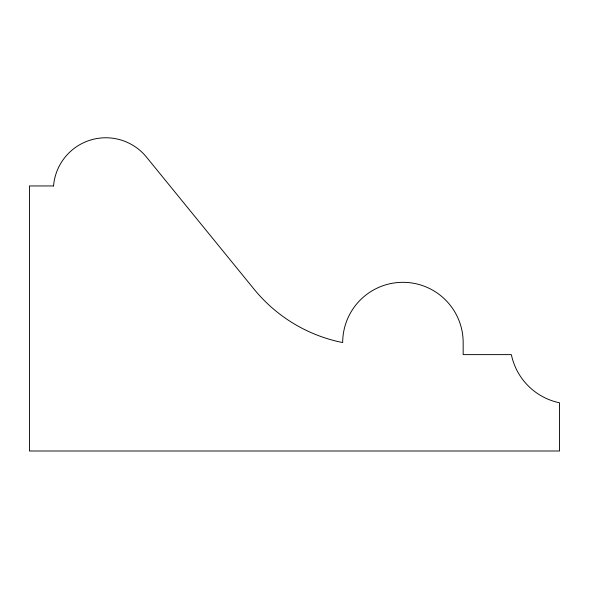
<?xml version="1.0" encoding="UTF-8"?>
<svg xmlns="http://www.w3.org/2000/svg" width="589" height="589" viewBox="0 0 589 589"><rect width="100%" height="100%" fill="white"/><g stroke="black" fill="none" stroke-linecap="round" stroke-linejoin="round"><path stroke-width="0.88" d="M53.547 185.947L29.45 185.947L29.45 450.997L559.55 450.997L559.55 402.802A62.095 62.095 0 0 1 511.362 354.615L463.168 354.615L463.168 342.562A60.24 60.24 0 0 0 402.928 282.322A60.24 60.24 0 0 0 342.688 342.562A152.787 152.787 0 0 1 254.095 289.214L146.477 157.094A52.443 52.443 0 0 0 53.547 185.947"/></g></svg>
